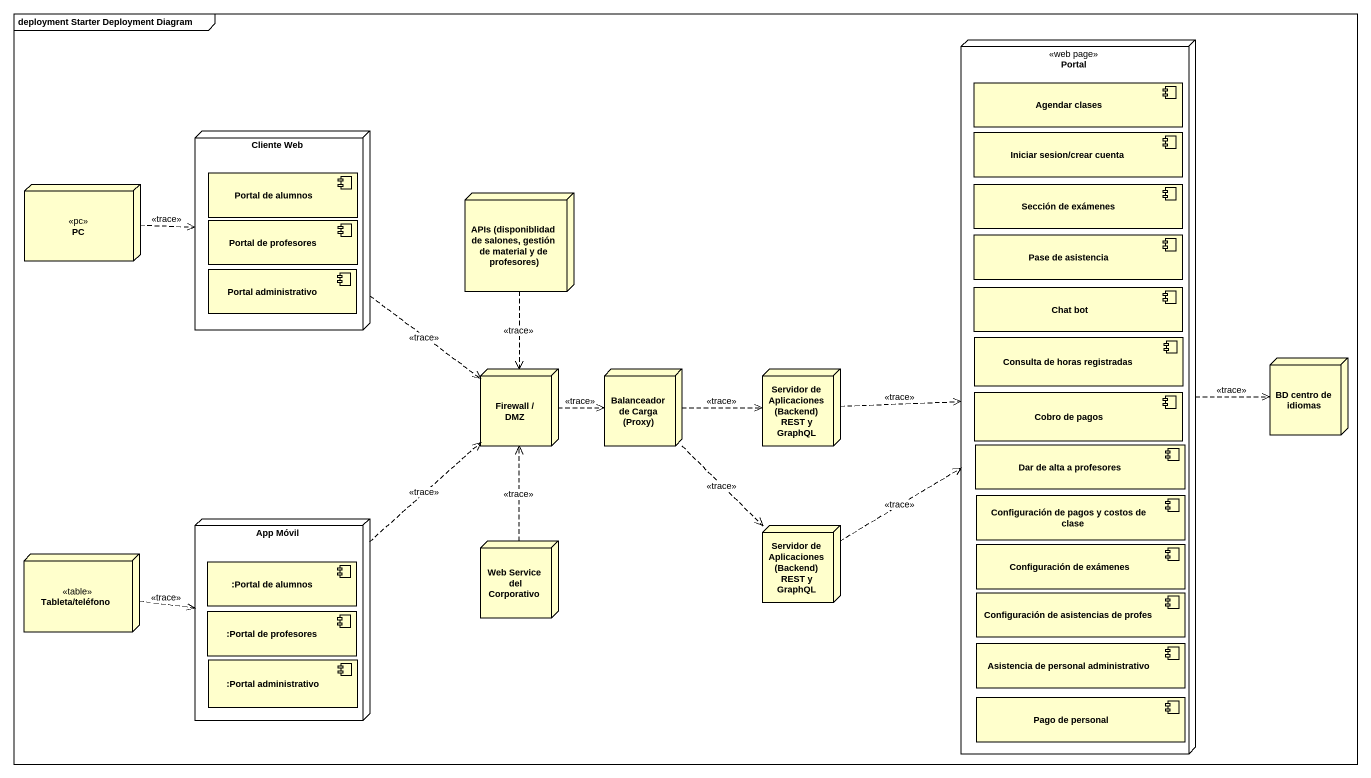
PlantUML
@startuml
mainframe deployment Starter Deployment Diagram
node Portal <<web page>> {
  component "Agendar clases" as Agendar_clases
  component "Iniciar sesion/crear cuenta" as Iniciar_sesion_crear_cuenta
  component "Sección de exámenes" as Sección_de_exámenes
  component "Pase de asistencia" as Pase_de_asistencia
  component "Chat bot" as Chat_bot
  component "Consulta de horas registradas" as Consulta_de_horas
  component "Cobro de pagos" as Cobro_de_pagos
  component "Dar de alta a profesores" as Dar_de_alta_a_profesores
  component "Configuración de pagos y costos de clase" as Configuración_de_pagos_y
  component "Configuración de exámenes" as Configuración_de_exámenes
  component "Configuración de asistencias de profes" as Configuración_de
  component "Asistencia de personal administrativo" as Asistencia_de_personal
  component "Pago de personal" as Pago_de_personal
}
node "Cliente Web" as Cliente_Web {
  component "Portal de alumnos" as Portal_de_alumnos
  component "Portal de profesores" as Portal_de_profesores
  component "Portal administrativo" as Portal_administrativo
}
node PC <<pc>>
node "APIs (disponiblidad de salones, gestión de material y de profesores)" as APIs_disponiblidad_de
node "Firewall / DMZ" as Firewall_DMZ
node "Balanceador de Carga (Proxy)" as Balanceador_de_Carga_Proxy
node "Servidor de Aplicaciones (Backend) REST y GraphQL" as Servidor_de_Aplicaciones
node "BD centro de idiomas" as BD_centro_de_idiomas
node "App Móvil" as App_Móvil {
  component ":Portal de alumnos" as Portal_de_alumnos_2
  component ":Portal de profesores" as Portal_de_profesores_2
  component ":Portal administrativo" as Portal_administrativo_2
}
node "Servidor de Aplicaciones (Backend) REST y GraphQL" as Servidor_de_Aplicaciones_2
node "Tableta/teléfono" as Tableta_teléfono <<table>>
node "Web Service del Corporativo" as Web_Service_del_Corporativo
Portal .right.> BD_centro_de_idiomas : <<trace>>
Cliente_Web ..> Firewall_DMZ : <<trace>>
PC .right.> Cliente_Web : <<trace>>
APIs_disponiblidad_de ..> Firewall_DMZ : <<trace>>
Firewall_DMZ .right.> Balanceador_de_Carga_Proxy : <<trace>>
Balanceador_de_Carga_Proxy .right.> Servidor_de_Aplicaciones : <<trace>>
Balanceador_de_Carga_Proxy ..> Servidor_de_Aplicaciones_2 : <<trace>>
Servidor_de_Aplicaciones .right.> Portal : <<trace>>
App_Móvil .up.> Firewall_DMZ : <<trace>>
Servidor_de_Aplicaciones_2 .up.> Portal : <<trace>>
Tableta_teléfono .right.> App_Móvil : <<trace>>
Web_Service_del_Corporativo .up.> Firewall_DMZ : <<trace>>
@enduml
